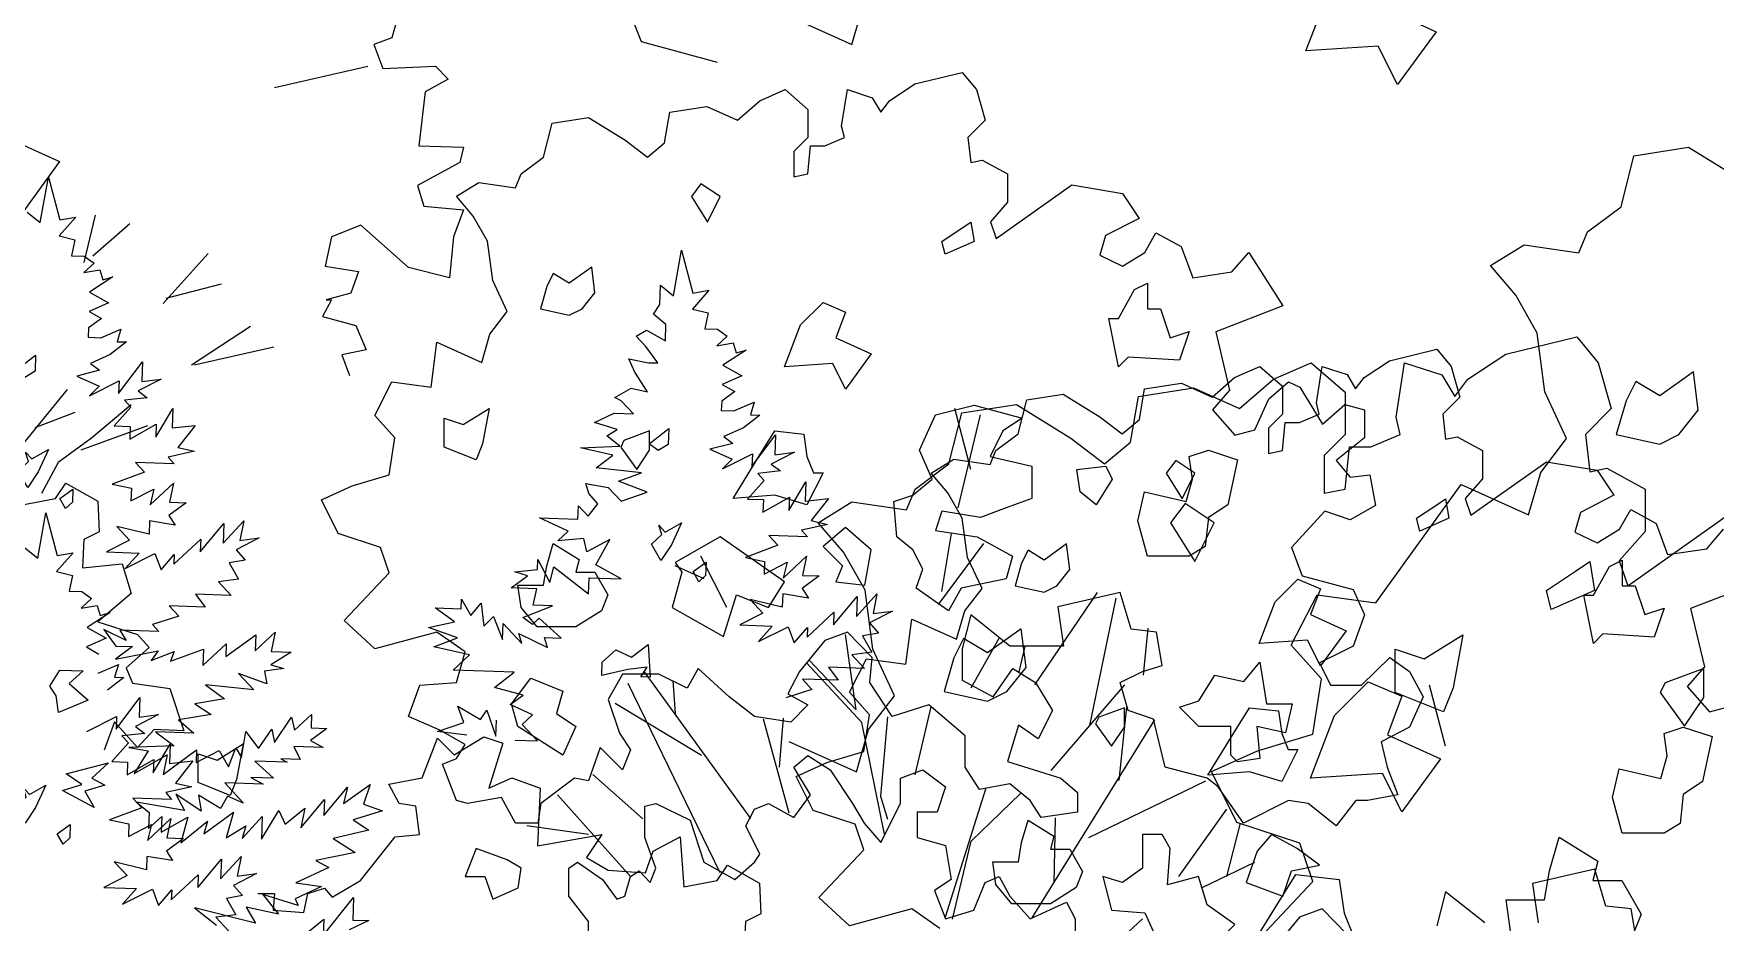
# Model space of a CAD drawing. Header units: inches. Extents: x -11 to 128, y 7 to 56.
# Drawn here: x 37.181 to 37.801, y 22.47 to 22.798 of the extents above; entities that cross this region are included whole.
import ezdxf

# ---------------------------------------------------------------- set-up
doc = ezdxf.new("R2010")
doc.units = ezdxf.units.IN
doc.header["$MEASUREMENT"] = 0
doc.layers.add('CAY', color=94, linetype='Continuous')
doc.layers.add('CAY-3', color=61, linetype='Continuous')
picture_1 = doc.add_image_def('image1.jpg', size_in_pixel=(1680, 1093))

# ---------------------------------------------------------------- blocks, each defined once
blk = doc.blocks.new('A$C76451831')
at = {"layer": 'CAY'}
for p, q in [((1479.9, 1929.8), (1538.3, 1944)), ((1538.3, 1944), (1555.9, 1922.7)), ((1288.9, 1909.2), (1320.1, 1922.7)), ((1320.1, 1922.7), (1347.8, 1898.6)), ((1389.7, 1877.9), (1396.8, 1922.7)), ((1396.8, 1922.7), (1427.4, 1912.7)), ((1448.6, 1909.2), (1479.9, 1929.8)), ((1555.9, 1922.7), (1566.6, 1885)), ((1261.1, 1885), (1288.9, 1909.2)), ((1427.4, 1912.7), (1438, 1895)), ((1438, 1895), (1448.6, 1909.2)), ((1171.5, 1857.3), (1178, 1895)), ((1178, 1895), (1223.4, 1902.1)), ((1223.4, 1902.1), (1261.1, 1885)), ((1347.8, 1898.6), (1347.8, 1863.8)), ((1022.3, 1839.6), (1033, 1881.5)), ((1033, 1881.5), (1077.8, 1888.5)), ((1077.8, 1888.5), (1122.6, 1860.8)), ((1566.6, 1885), (1545.3, 1863.8)), ((1393.2, 1863.8), (1389.7, 1877.9)), ((1122.6, 1860.8), (1150.3, 1839.6)), ((1150.3, 1839.6), (1171.5, 1857.3)), ((1347.8, 1863.8), (1330.7, 1846.6)), ((1347.8, 1818.9), (1351.4, 1853.7)), ((1351.4, 1853.7), (1369, 1853.7)), ((1369, 1853.7), (1393.2, 1863.8)), ((1545.3, 1863.8), (1548.9, 1833.1)), ((994.6, 1818.9), (1022.3, 1839.6)), ((1330.7, 1846.6), (1330.7, 1815.4)), ((1548.9, 1833.1), (1563, 1836)), ((1563, 1836), (1594.3, 1818.9)), ((987.6, 1801.8), (994.6, 1818.9)), ((1330.7, 1815.4), (1347.8, 1818.9)), ((1594.3, 1818.9), (1594.3, 1784.1)), ((915, 1791.2), (942.7, 1808.3)), ((942.7, 1808.3), (987.6, 1801.8)), ((1580.1, 1739.3), (1673.3, 1805.4)), ((935.7, 1767), (915, 1791.2)), ((1594.3, 1784.1), (1573, 1759.9)), ((953.4, 1735.8), (935.7, 1767)), ((1573, 1759.9), (1580.1, 1739.3)), ((959.8, 1687.4), (953.4, 1735.8)), ((977.5, 1649), (959.8, 1687.4)), ((956.3, 1621.3), (977.5, 1649)), ((946.3, 1586.5), (956.3, 1621.3)), ((890.9, 1611.3), (946.3, 1586.5)), ((1943.9, 1358.2), (1957.5, 1323.4)), ((2130.6, 1320.8), (2140.7, 1355.6)), ((2075.2, 1345.6), (2130.6, 1320.8)), ((1957.5, 1323.4), (2020, 1306.3)), ((1732.8, 1302.8), (1656.2, 1285.1)), ((5943, 1269.4), (5949.7, 1306.8)), ((5949.7, 1306.8), (5958.9, 1271.5)), ((5931.9, 1262.1), (5932.4, 1277.9)), ((5932.4, 1277.9), (5943, 1269.4)), ((5972.1, 1273.8), (5958.5, 1258.4)), ((5958.9, 1271.5), (5972.1, 1273.8)), ((5926.6, 1254.1), (5931.9, 1262.1)), ((5958.5, 1258.4), (5971.5, 1255.2)), ((5936.7, 1245.6), (5926.6, 1254.1)), ((5936.3, 1232.4), (5936.7, 1245.6)), ((5971.5, 1255.2), (5968.8, 1242.2)), ((5912.4, 1236), (5920.7, 1241.1)), ((5920.2, 1227.6), (5912.4, 1236)), ((5920.7, 1241.1), (5936.3, 1232.4)), ((5968.8, 1242.2), (5979.2, 1241.8)), ((5987.1, 1236.1), (5978.7, 1228.2)), ((5978.7, 1228.2), (5991.9, 1230.5)), ((5979.2, 1241.8), (5987.1, 1236.1)), ((5991.9, 1230.5), (5994.4, 1222.3)), ((5906.3, 1217.6), (5922.5, 1214.3)), ((5911.3, 1206.6), (5906.3, 1217.6)), ((5930.2, 1214.1), (5920.2, 1227.6)), ((6002.6, 1224.7), (5983.6, 1212.2)), ((5994.4, 1222.3), (6002.6, 1224.7)), ((5921.6, 1190.3), (5911.3, 1206.6)), ((5922.5, 1214.3), (5930.2, 1214.1)), ((5999.1, 1203.5), (5983, 1196.4)), ((5983.6, 1212.2), (5999.1, 1203.5)), ((5894.8, 1185.8), (5908.2, 1193.5)), ((5908.2, 1193.5), (5921.6, 1190.3)), ((5993.3, 1190.6), (5982.6, 1182.8)), ((5983, 1196.4), (5993.3, 1190.6)), ((5900.1, 1182.9), (5894.8, 1185.8)), ((5910.1, 1172.2), (5900.1, 1182.9)), ((5982.6, 1182.8), (5982.3, 1175.1)), ((5982.3, 1175.1), (5992.7, 1174.7)), ((5992.7, 1174.7), (6009.3, 1181.8)), ((6009.3, 1181.8), (6006.2, 1171.5)), ((5878.2, 1165.1), (5894.3, 1172.7)), ((5896.6, 1159.5), (5878.2, 1165.1)), ((5894.3, 1172.7), (5910.1, 1172.2)), ((6000.4, 1160.8), (5984.3, 1153.7)), ((6013.9, 1171.3), (6000.4, 1160.8)), ((6006.2, 1171.5), (6013.9, 1171.3)), ((5888.2, 1154.3), (5896.6, 1159.5)), ((5898.8, 1145.8), (5888.2, 1154.3)), ((5991.8, 1148), (5973, 1143.2)), ((5984.3, 1153.7), (5991.8, 1148)), ((6007.4, 1128.9), (6026.9, 1154.9)), ((6026.9, 1154.9), (6026.3, 1138.6)), ((5866.6, 1144.2), (5898.8, 1145.8)), ((5893.1, 1138.3), (5866.6, 1144.2)), ((5879.6, 1127.9), (5893.1, 1138.3)), ((5973, 1143.2), (5991.3, 1134.9)), ((5983.3, 1127), (6007.8, 1139.3)), ((5991.3, 1134.9), (5983.3, 1127)), ((6007.8, 1139.3), (6007.4, 1128.9)), ((6042.3, 1140.8), (6023.3, 1131)), ((6026.3, 1138.6), (6042.3, 1140.8)), ((5916.6, 1123.9), (5879.6, 1127.9)), ((5897.8, 1116.8), (5916.6, 1123.9)), ((6030.9, 1125.3), (6012.2, 1123.3)), ((6012.2, 1123.3), (6017.4, 1117.6)), ((6023.3, 1131), (6030.9, 1125.3)), ((5435.2, 1102.7), (5443.6, 1115.3)), ((5443.6, 1115.3), (5470, 1100.6)), ((5871, 1115), (5889.4, 1111.7)), ((5873.4, 1106.8), (5871, 1115)), ((5880.8, 1098.4), (5873.4, 1106.8)), ((5889.4, 1111.7), (5899.9, 1100.4)), ((5921.5, 1107.8), (5897.8, 1116.8)), ((5899.9, 1100.4), (5921.5, 1107.8)), ((6017.4, 1117.6), (6003.8, 1102.2)), ((6037.9, 1092.9), (6051.8, 1116.4)), ((6051.8, 1116.4), (6051.3, 1100.6)), ((5407.8, 1097.4), (5435.2, 1102.7)), ((5470, 1100.6), (5471.1, 1075.2)), ((5864.5, 1085.8), (5864.9, 1096.7)), ((5864.9, 1096.7), (5872.8, 1088.2)), ((5872.8, 1088.2), (5880.8, 1098.4)), ((6003.8, 1102.2), (6016.9, 1101.8)), ((6016.5, 1091.4), (6038.3, 1103.8)), ((6016.9, 1101.8), (6016.5, 1091.4)), ((6038.3, 1103.8), (6037.9, 1092.9)), ((6051.3, 1100.6), (6070.4, 1102.6)), ((6070.4, 1102.6), (6056.2, 1084.5)), ((5420.6, 1053.6), (5427.3, 1091)), ((5427.3, 1091), (5436.5, 1055.8)), ((5856.5, 1075.7), (5832.8, 1086.9)), ((5832.8, 1086.9), (5864.5, 1085.8)), ((6069.6, 1081.4), (6048.2, 1076.7)), ((6056.2, 1084.5), (6069.6, 1081.4)), ((5458.4, 1068.9), (5457.3, 1045.7)), ((5471.1, 1075.2), (5458.4, 1068.9)), ((5848, 1067.8), (5856.5, 1075.7)), ((5869.4, 1069.8), (5848, 1067.8)), ((5871.7, 1058.8), (5869.4, 1069.8)), ((5890.7, 1069), (5871.7, 1058.8)), ((5879.1, 1048.1), (5890.7, 1069)), ((6028.7, 1064.2), (6002.1, 1054.3)), ((6053, 1071.1), (6021.3, 1072.2)), ((6021.3, 1072.2), (6028.7, 1064.2)), ((6048.2, 1076.7), (6053, 1071.1)), ((5410, 1062.2), (5420.6, 1053.6)), ((5449.8, 1058.1), (5436.1, 1042.7)), ((5436.5, 1055.8), (5449.8, 1058.1)), ((5831.4, 1044.3), (5831.6, 1052.5)), ((5831.6, 1052.5), (5841.4, 1033.6)), ((6002.1, 1054.3), (6017.8, 1051)), ((6017.8, 1051), (6017.5, 1040.6)), ((6017.5, 1040.6), (6036.4, 1050.3)), ((6033.2, 1037.3), (6052.4, 1055.2)), ((6036.4, 1050.3), (6033.2, 1037.3)), ((6052.4, 1055.2), (6049.1, 1039.5)), ((5436.1, 1042.7), (5449.1, 1039.5)), ((5449.1, 1039.5), (5446.4, 1026.4)), ((5457.3, 1045.7), (5490, 1048.9)), ((5490, 1048.9), (5497.4, 1024.6)), ((5809.5, 1029.2), (5823, 1039.2)), ((5812.7, 1042.3), (5831.4, 1044.3)), ((5823, 1039.2), (5812.7, 1042.3)), ((5841.4, 1033.6), (5844.6, 1046.6)), ((5844.6, 1046.6), (5873.3, 1024.3)), ((5873.3, 1024.3), (5873.7, 1037.4)), ((5873.7, 1037.4), (5900, 1036.5)), ((5900, 1036.5), (5879.1, 1048.1)), ((6062.7, 1039), (6048.8, 1028.6)), ((6049.1, 1039.5), (6062.7, 1039)), ((5446.4, 1026.4), (5456.8, 1026.1)), ((5456.8, 1026.1), (5464.8, 1020.4)), ((5497.4, 1024.6), (5470, 1001.4)), ((5830.8, 1028.5), (5809.5, 1029.2)), ((5827.6, 1015), (5830.8, 1028.5)), ((6032.8, 1024.2), (6032.4, 1013.3)), ((6053.9, 1020.7), (6032.8, 1024.2)), ((6048.8, 1028.6), (6053.9, 1020.7)), ((6093.3, 1005.7), (6110.2, 1024.2)), ((6110.2, 1024.2), (6107, 1008)), ((2228.3, 971.5), (2215.1, 1021.6)), ((2217.8, 939.8), (2236.3, 1016.3)), ((5464.8, 1020.4), (5456.3, 1012.5)), ((5456.3, 1012.5), (5469.5, 1014.7)), ((5480.2, 1008.9), (5461.2, 996.5)), ((5469.5, 1014.7), (5472, 1006.5)), ((5472, 1006.5), (5480.2, 1008.9)), ((5747.3, 1012.8), (5768.6, 1012.1)), ((5763.2, 1001.4), (5747.3, 1012.8)), ((5768.6, 1012.1), (5768.9, 1019.8)), ((5768.9, 1019.8), (5776.6, 1006.4)), ((5776.6, 1006.4), (5785.1, 1016.5)), ((5785.1, 1016.5), (5787.1, 997.8)), ((5819.1, 1004.9), (5843.5, 1014.5)), ((5843.5, 1014.5), (5827.6, 1015)), ((6005.9, 1019.7), (6016.3, 1008.4)), ((6032.4, 1013.3), (6005.9, 1019.7)), ((6052.8, 988.6), (6074.8, 1009.1)), ((6074.5, 998.7), (6093.9, 1022)), ((6074.8, 1009.1), (6074.5, 998.7)), ((6093.9, 1022), (6093.3, 1005.7)), ((6122.9, 1010.1), (6104, 1000.4)), ((6107, 1008), (6122.9, 1010.1)), ((5461.2, 996.5), (5476.8, 987.8)), ((5470, 1001.4), (5502.7, 990.9)), ((5741.8, 996.7), (5763.2, 1001.4)), ((5765.5, 988.2), (5741.8, 996.7)), ((5787.1, 997.8), (5795.1, 1005.7)), ((5795.1, 1005.7), (5802.6, 986.9)), ((5802.6, 986.9), (5803.1, 1000)), ((5803.1, 1000), (5818.4, 983.6)), ((5827.1, 999.2), (5819.1, 1004.9)), ((5832.7, 1004.4), (5827.1, 999.2)), ((5850.7, 987.9), (5832.7, 1004.4)), ((6016.3, 1008.4), (5997.4, 998.7)), ((5997.4, 998.7), (6024.1, 997.7)), ((6024.1, 997.7), (6012.8, 985)), ((6012.8, 985), (6037.3, 997.3)), ((6037.3, 997.3), (6042.2, 983.9)), ((6042.2, 983.9), (6053.1, 996.7)), ((6053.1, 996.7), (6052.8, 988.6)), ((6104, 1000.4), (6111.4, 992)), ((5476.8, 987.8), (5460.6, 980.6)), ((5502.7, 990.9), (5512.2, 980.3)), ((5746.2, 980.7), (5765.5, 988.2)), ((5818.4, 983.6), (5815.9, 991.8)), ((5815.9, 991.8), (5839.5, 980.1)), ((5839.5, 980.1), (5837.1, 988.4)), ((5837.1, 988.4), (5850.7, 987.9)), ((6111.4, 992), (6098.2, 989.7)), ((6098.2, 989.7), (6105.9, 976.3)), ((5460.6, 980.6), (5470.9, 974.8)), ((5512.2, 980.3), (5493.2, 963.4)), ((5775.4, 974.2), (5746.2, 980.7)), ((5761.9, 961.5), (5775.4, 974.2)), ((6105.9, 976.3), (6089.5, 974.1)), ((6089.5, 974.1), (6099.9, 962.9)), ((5470.3, 959), (5486.9, 966.1)), ((5491.5, 955.5), (5478, 945.1)), ((5486.9, 966.1), (5483.8, 955.8)), ((5483.8, 955.8), (5491.5, 955.5)), ((5493.2, 963.4), (5498.5, 950.8)), ((5812.1, 959.8), (5761.9, 961.5)), ((5795.8, 947.2), (5812.1, 959.8)), ((6078.3, 953.2), (6048.9, 954.2)), ((6048.9, 954.2), (6056.8, 945.8)), ((6070.5, 963.9), (6078.3, 953.2)), ((6099.9, 962.9), (6070.5, 963.9)), ((5498.5, 950.8), (5529.1, 946.6)), ((5529.1, 946.6), (5540.7, 911.8)), ((5819.6, 940.9), (5795.8, 947.2)), ((5808.9, 933.2), (5819.6, 940.9)), ((6056.8, 945.8), (6035.2, 938.9)), ((5485, 913.1), (5504.5, 939.2)), ((5504.5, 939.2), (5503.9, 922.9)), ((5770.8, 918.6), (5765.8, 931.9)), ((5765.8, 931.9), (5784.4, 920.9)), ((5784.4, 920.9), (5789.7, 928.8)), ((5789.7, 928.8), (5797.1, 907.3)), ((5827.2, 924.8), (5808.9, 933.2)), ((2204.6, 871.1), (2212.5, 918.7)), ((5460.9, 911.2), (5485.4, 923.5)), ((5483.7, 919.1), (5475.3, 895.9)), ((5502.7, 898.1), (5483.7, 919.1)), ((5485.4, 923.5), (5485, 913.1)), ((5519.9, 925), (5501, 915.3)), ((5501, 915.3), (5508.5, 909.6)), ((5516.4, 912.8), (5502.7, 898.1)), ((5503.9, 922.9), (5519.9, 925)), ((5540.7, 911.8), (5516.4, 912.8)), ((5749.2, 911.2), (5770.8, 918.6)), ((5797.1, 907.3), (5797.6, 920.4)), ((5818.7, 916.9), (5827.2, 924.8)), ((5831.4, 903.4), (5818.7, 916.9)), ((2027.8, 857.9), (2006.6, 900.2)), ((2201.9, 860.6), (2238.9, 910.7)), ((5495.1, 901.9), (5481.4, 886.5)), ((5508.5, 909.6), (5489.8, 907.5)), ((5489.8, 907.5), (5495.1, 901.9)), ((5515.5, 877.1), (5529.5, 900.7)), ((5529.5, 900.7), (5528.9, 884.8)), ((5773.1, 908.1), (5749.2, 911.2)), ((5812.9, 904), (5831.4, 903.4)), ((2009.3, 881.7), (1985.5, 892.2)), ((5481.4, 886.5), (5494.5, 886)), ((5494.1, 875.6), (5515.9, 888)), ((5494.5, 886), (5494.1, 875.6)), ((5515.9, 888), (5515.5, 877.1)), ((5528.9, 884.8), (5548, 886.9)), ((5548, 886.9), (5533.8, 868.8)), ((2281, 794.5), (2332.5, 870.4)), ((2326.2, 761), (2347.8, 865.6)), ((2491.6, 827), (2512.8, 868.3)), ((2512.8, 868.3), (2561.2, 861.8)), ((5547.3, 865.6), (5525.8, 860.9)), ((5525.8, 860.9), (5530.6, 855.3)), ((5533.8, 868.8), (5547.3, 865.6)), ((5506.3, 848.5), (5479.7, 838.5)), ((5498.9, 856.4), (5506.3, 848.5)), ((5530.6, 855.3), (5498.9, 856.4)), ((2134, 774), (2125.3, 835.7)), ((2228.6, 791.9), (2251.7, 832.8)), ((2370.1, 802.5), (2374.1, 840.9)), ((5479.7, 838.5), (5495.4, 835.2)), ((5495.4, 835.2), (5495.1, 824.8)), ((5495.1, 824.8), (5514, 834.6)), ((5510.8, 821.5), (5530, 839.5)), ((5514, 834.6), (5510.8, 821.5)), ((5530, 839.5), (5526.8, 823.7)), ((2268, 805.1), (2272.9, 825.9)), ((2516.4, 799.3), (2491.6, 827)), ((5540.3, 823.2), (5526.4, 812.8)), ((5526.8, 823.7), (5540.3, 823.2)), ((2047.7, 684.5), (1960.2, 805.1)), ((2138.7, 763.4), (2093.5, 812.2)), ((2095.8, 814.5), (2134, 774)), ((5510, 797.5), (5483.5, 803.9)), ((5483.5, 803.9), (5494, 792.7)), ((5510.4, 808.4), (5510, 797.5)), ((5531.5, 805), (5510.4, 808.4)), ((5526.4, 812.8), (5531.5, 805)), ((5552.1, 782.9), (5571.5, 806.3)), ((5570.9, 790), (5587.9, 808.4)), ((5571.5, 806.3), (5570.9, 790)), ((5587.9, 808.4), (5584.6, 792.2)), ((2022.3, 639.8), (1946.8, 795.6)), ((1985.8, 770.9), (1983.8, 797.9)), ((2294.3, 724.1), (2354.9, 794.5)), ((2509.3, 753.8), (2516.4, 799.3)), ((5494, 792.7), (5475, 782.9)), ((5530.4, 772.8), (5552.4, 793.3)), ((5552.4, 793.3), (5552.1, 782.9)), ((5600.5, 794.4), (5581.6, 784.6)), ((5584.6, 792.2), (5600.5, 794.4)), ((2007, 736.3), (1936.2, 779.1)), ((2182.7, 720.5), (2195.7, 776.4)), ((2350.1, 715.8), (2356.4, 776.4)), ((5475, 782.9), (5501.7, 782)), ((5501.7, 782), (5490.4, 769.2)), ((5490.4, 769.2), (5514.9, 781.5)), ((5514.9, 781.5), (5519.8, 768.2)), ((5519.8, 768.2), (5530.7, 781)), ((5530.7, 781), (5530.4, 772.8)), ((5589, 776.2), (5575.8, 773.9)), ((5575.8, 773.9), (5583.5, 760.5)), ((5581.6, 784.6), (5589, 776.2)), ((2079.1, 689), (2057.9, 766.3)), ((2071.1, 726.8), (2074.5, 766.9)), ((2157.5, 671.8), (2138.7, 763.4)), ((2159.9, 768.1), (2154, 702.8)), ((2278.7, 602.9), (2379.6, 765.8)), ((5583.5, 760.5), (5567.1, 758.4)), ((2463.9, 740.3), (2509.3, 753.8)), ((5567.1, 758.4), (5577.6, 747.1)), ((2426.2, 723.2), (2463.9, 740.3)), ((1958.8, 684.4), (1917.8, 720.8)), ((2446.8, 681.3), (2426.2, 723.2)), ((2207.6, 603.7), (2240.9, 709.9)), ((2228.7, 665.9), (2269.2, 705.2)), ((2325.4, 669), (2421.3, 715.4)), ((1948.8, 636.8), (1888.7, 704)), ((2154, 702.8), (2159.9, 684)), ((2399.3, 636.8), (2438.6, 692.2)), ((1914.2, 671.4), (1863.5, 678.5)), ((2296.7, 631.7), (2297.9, 685.1)), ((2438.6, 636.8), (2450, 680.8)), ((2498.7, 664.2), (2446.8, 681.3)), ((2213.4, 601.8), (2228.7, 665.9)), ((2509.3, 632.9), (2498.7, 664.2)), ((2417.8, 627.7), (2461.8, 648.6)), ((2334.4, 569.5), (2369.4, 602.2))]:
    blk.add_line(p, q, dxfattribs=at)
for points in [[(1240.2, 1791.1), (1216.4, 1806.9), (1204.5, 1791.1), (1224.3, 1759.4)], [(1537.1, 1751.5), (1548.9, 1759.4), (1552.9, 1735.6), (1517.3, 1719.8), (1513.3, 1735.6)], [(1085.8, 1672.3), (1081.8, 1704), (1054.1, 1684.2), (1034.3, 1696), (1026.4, 1680.2), (1018.5, 1652.5), (1054.1, 1644.6), (1069.9, 1652.5)], [(1339.1, 1632.7), (1366.8, 1660.4), (1394.5, 1648.5), (1382.7, 1616.8), (1426.2, 1597), (1394.5, 1553.5), (1378.7, 1585.2), (1319.3, 1581.2)], [(1287.7, 1470.3), (1307.5, 1502), (1343.1, 1498), (1347, 1470.3), (1355, 1450.5), (1366.8, 1450.5), (1347, 1410.9), (1307.5, 1422.8), (1256, 1418.8)], [(5351.5, 1415.3), (5379.2, 1443), (5406.9, 1431.1), (5395, 1399.4), (5438.6, 1379.6), (5406.9, 1336.1), (5391, 1367.8), (5331.7, 1363.8)], [(2523.5, 1367), (2551.2, 1394.7), (2578.9, 1382.8), (2567, 1351.1), (2610.6, 1331.3), (2578.9, 1287.8), (2563.1, 1319.5), (2503.7, 1315.5)], [(1914.2, 715.4), (1902.8, 717.8), (1874.9, 696.9), (1872.6, 680.8), (1854.1, 680.8), (1842.7, 701.7), (1814.8, 696.9), (1805.7, 699.3), (1794.3, 729.2), (1805.7, 733.9), (1812.8, 745.3), (1792, 757.1), (1766.4, 768.5), (1775.5, 794.1), (1805.7, 796.4), (1812.8, 821.6), (1789.6, 837.7), (1738.5, 824), (1713.4, 847.2), (1750.3, 886.5), (1743.2, 907.3), (1708.6, 918.7), (1694.9, 946.6), (1720, 958), (1750.3, 967.1), (1755, 997.4), (1738.5, 1015.9), (1752.7, 1043.4), (1784.9, 1039.1), (1789.6, 1076), (1826.6, 1059.5), (1833.2, 1082.7), (1847.4, 1101.2), (1835.6, 1126.7), (1831.3, 1159), (1819.5, 1179.8), (1805.7, 1196), (1824.2, 1207.4), (1854.1, 1203), (1858.8, 1214.4), (1877.3, 1228.2), (1884.3, 1256.1), (1914.2, 1260.8), (1944.1, 1242.4), (1962.6, 1228.2), (1976.7, 1240), (1981, 1265.2), (2011.3, 1269.9), (2036.5, 1258.5), (2054.9, 1274.6), (2075.8, 1283.7), (2094.3, 1267.5), (2094.3, 1244.3), (2082.9, 1232.9), (2082.9, 1212.1), (2094.3, 1214.4), (2096.6, 1237.6), (2108.4, 1237.6), (2124.5, 1244.3), (2122.2, 1253.8), (2126.9, 1283.7), (2147.3, 1277), (2154.4, 1265.2), (2161.5, 1274.6), (2182.3, 1288.4), (2221.2, 1297.8), (2233, 1283.7), (2240.1, 1258.5), (2225.9, 1244.3), (2228.3, 1223.9), (2237.7, 1225.8), (2258.6, 1214.4), (2258.6, 1191.2), (2244.4, 1175.1), (2249.1, 1161.4), (2311.2, 1205.4), (2352.9, 1198.3), (2366.7, 1177.9), (2339.1, 1163.7), (2334.4, 1147.6), (2352.9, 1138.5), (2371.4, 1149.9), (2380.4, 1166.1), (2401.2, 1154.7), (2410.7, 1129.1), (2442.9, 1133.8), (2456.7, 1149.9), (2484.6, 1105.9), (2429.6, 1084.7), (2441, 1036.7), (2426.8, 1020.6), (2445.3, 999.7), (2461.8, 1004.1), (2473.2, 1029.6), (2489.3, 1043.4), (2498.7, 1039.1), (2517.2, 1008.8), (2535.7, 1024.9), (2551.8, 1020.6), (2551.8, 997.4), (2528.6, 978.9), (2540, 965.1), (2556.1, 967.1), (2560.8, 941.9), (2540, 930.1), (2519.2, 937.2), (2491.7, 907.3), (2500.7, 884.1), (2542.4, 872.7), (2551.8, 851.9), (2542.4, 826.3), (2533.3, 821.6), (2514.8, 812.5), (2523.9, 794.1), (2549.4, 794.1), (2572.6, 816.9), (2588.7, 805.5), (2600.1, 784.6), (2588.7, 759.5), (2565.6, 747.7), (2570.3, 726.8), (2579.3, 704), (2554.2, 699.3), (2544.7, 699.3), (2528.6, 678.5), (2505.4, 696.9), (2489.3, 699.3), (2452.3, 680.8), (2431.5, 710.7), (2422.5, 717.8), (2387.9, 726.8), (2378.5, 766.1), (2357.6, 773.2), (2350.9, 796.4), (2369.4, 805.5), (2385.5, 810.2), (2380.8, 837.7), (2360, 840.1), (2350.9, 870.4), (2299.8, 858.6), (2304.6, 826.3), (2260.5, 826.3), (2228.3, 851.9), (2221.2, 824), (2221.2, 798.4), (2246.8, 784.6), (2262.9, 807.8), (2281.4, 796.4), (2295.5, 773.2), (2283.7, 750), (2267.6, 761.4), (2258.6, 731.5), (2302.2, 717.8), (2316, 706), (2316, 689.9), (2286.1, 685.5), (2277, 699.3), (2260.5, 713.1), (2235.4, 708.3), (2223.6, 726.8), (2223.6, 752.4), (2193.7, 777.9), (2163.8, 768.5), (2145.4, 796.4), (2147.3, 816.9), (2126.9, 837.7), (2108.4, 831), (2087.6, 805.5), (2078.1, 787), (2094.3, 777.9), (2080.5, 763.8), (2050.6, 768.5), (2029.8, 784.6), (2004.2, 807.8), (1995.2, 791.7), (1972, 803.1), (1942.1, 803.1), (1930.3, 782.3), (1939.8, 754.7), (1948.8, 741), (1942.1, 724.5), (1930.3, 736.3), (1923.7, 742.9)], [(2022.5, 1195.9), (2006.6, 1206.4), (1998.7, 1195.9), (2011.9, 1174.8)], [(2220.4, 1169.5), (2228.3, 1174.8), (2231, 1158.9), (2207.2, 1148.4), (2204.6, 1158.9)], [(5922.9, 1147.7), (5939.2, 1160.3), (5938.7, 1147.1), (5930.4, 1142)], [(1919.5, 1116.7), (1916.9, 1137.8), (1898.4, 1124.6), (1885.2, 1132.5), (1880, 1122), (1874.7, 1103.5), (1898.4, 1098.2), (1909, 1103.5)], [(2362.9, 1119.3), (2373.5, 1124.6), (2373.5, 1103.5), (2384.1, 1103.5), (2392, 1079.7), (2407.8, 1085), (2399.9, 1061.2), (2357.7, 1063.9), (2349.7, 1055.9), (2341.8, 1095.6), (2349.7, 1095.6)], [(2088.5, 1090.3), (2106.9, 1108.8), (2125.4, 1100.8), (2117.5, 1079.7), (2146.5, 1066.5), (2125.4, 1037.5), (2114.9, 1058.6), (2075.3, 1055.9)], [(5925, 1065.1), (5933.4, 1073), (5931, 1080.8), (5936.2, 1075.1), (5949.6, 1082.8), (5941.3, 1064.5), (5932.7, 1051.7)], [(1443.6, 1052.7), (1459.9, 1065.3), (1459.5, 1052.2), (1451.1, 1047)], [(2209.9, 855.3), (2183.5, 873.8), (2188.8, 889.6), (2180.8, 905.5), (2167.6, 916), (2165, 945.1), (2180.8, 950.3), (2196.7, 963.5), (2186.1, 987.3), (2199.3, 1016.3), (2231, 1024.3), (2270.6, 1013.7), (2254.7, 1003.1), (2244.2, 982), (2278.5, 974.1), (2278.5, 947.7), (2257.4, 939.8), (2236.3, 931.9), (2204.6, 937.1), (2199.3, 921.3), (2233.6, 916), (2262.7, 900.2), (2257.4, 881.7), (2220.4, 873.8)], [(1795.5, 989.9), (1795.5, 1013.7), (1811.3, 1008.4), (1832.5, 1021.6), (1827.2, 992.6), (1821.9, 979.4)], [(1943.3, 995.2), (1940.7, 989.9), (1953.9, 971.5), (1964.4, 987.3), (1964.4, 1003.1)], [(2054.1, 982), (2067.3, 1003.1), (2091.1, 1000.5), (2093.7, 982), (2099, 968.8), (2106.9, 968.8), (2093.7, 942.4), (2067.3, 950.3), (2033, 947.7)], [(1445.7, 970.1), (1454.1, 978), (1451.7, 985.8), (1456.9, 980.2), (1470.4, 987.9), (1462, 969.6), (1453.4, 956.7)], [(2365.6, 929.2), (2370.9, 953), (2405.2, 945.1), (2410.4, 963.5), (2407.8, 982), (2423.6, 987.3), (2447.4, 979.4), (2439.5, 942.4), (2423.6, 931.9), (2421, 908.1), (2407.8, 900.2), (2373.5, 900.2)], [(5923.9, 955.9), (5916.2, 956.2), (5921.4, 964.1), (5905.5, 962), (5884.1, 957.3), (5884.4, 968.1), (5895.7, 978.2), (5908.6, 972.3), (5922.1, 982.7)], [(2318.1, 953), (2315.4, 971.5), (2339.2, 974.1), (2344.5, 963.5), (2331.3, 942.4)], [(2062.1, 857.9), (2075.3, 879), (2022.5, 916), (1985.5, 894.9), (1990.8, 887), (1982.9, 857.9), (2025.1, 834.2), (2035.7, 868.5)], [(2141.2, 876.4), (2146.5, 905.5), (2125.4, 923.9), (2106.9, 908.1), (2122.8, 892.2), (2117.5, 879)], [(1903.7, 887), (1919.5, 887), (1930.1, 868.5), (1924.8, 855.3), (1903.7, 842.1), (1872, 842.1), (1858.8, 857.9), (1856.2, 876.4), (1877.3, 876.4), (1880, 892.2), (1885.2, 910.7), (1906.4, 897.5)], [(5552.4, 869.2), (5552.4, 892.9), (5568.2, 887.7), (5589.3, 900.9), (5584, 871.8), (5578.8, 858.6)], [(5402.6, 849.4), (5411, 857.2), (5408.6, 865), (5413.8, 859.4), (5427.2, 867.1), (5418.9, 848.8), (5410.3, 835.9)], [(2577.1, 788.1), (2577.1, 823.8), (2600.8, 815.8), (2632.5, 835.6), (2624.6, 792.1), (2616.7, 772.3)], [(1476.9, 785.4), (1471.7, 793.3), (1479.9, 806.6), (1498.9, 806), (1487.6, 795.5), (1503, 781.8), (1478.7, 771.8)], [(2415.7, 781.4), (2428.9, 802.5), (2452.7, 797.2), (2465.9, 813), (2471.2, 778.7), (2492.3, 778.7), (2487, 755), (2463.2, 760.2), (2465.9, 733.8), (2447.4, 731.2), (2442.1, 736.5), (2442.1, 760.2), (2415.7, 760.2), (2399.9, 776.1)], [(1856.2, 760.2), (1850.9, 778.7), (1866.8, 799.8), (1893.2, 789.3), (1887.9, 770.8), (1903.7, 760.2), (1893.2, 736.5)], [(1485.1, 721.2), (1519.8, 730.4), (1506.2, 717.8), (1516.9, 712), (1500.4, 707.1), (1508.1, 693.7), (1481.9, 707.7), (1497.9, 712.6)], [(2392.2, 660), (2385.5, 671.4), (2369.4, 671.4), (2369.4, 643.8), (2352.9, 632), (2336.8, 636.8), (2343.9, 609.2), (2371.4, 606.9), (2380.8, 586), (2362.3, 574.6), (2362.3, 553.8), (2371.4, 544.4), (2394.6, 533), (2406.4, 551.4), (2399.3, 576.6), (2431.5, 583.7), (2445.3, 597.4), (2422.5, 613.6), (2415.4, 636.8), (2389.8, 630.1)], [(2475.5, 671.4), (2463.7, 657.6), (2454.7, 632), (2484.6, 620.6), (2491.7, 641.5), (2514.8, 646.2), (2496.4, 660)]]:
    blk.add_lwpolyline(points, close=True, dxfattribs=at)
for points in [[(5720, 1510.8), (5711.5, 1481.3), (5696.8, 1476), (5704.1, 1456), (5747.4, 1458.1), (5757.9, 1447.5), (5738.9, 1437), (5733.7, 1392.7), (5770.6, 1391.6), (5767.4, 1379), (5732.6, 1360), (5737.9, 1343.1), (5770.6, 1340), (5762.2, 1317.8), (5759, 1284.1), (5725.2, 1292.5), (5686.2, 1327.3), (5662, 1317.8), (5656.7, 1293.6), (5684.1, 1289.3), (5677.8, 1271.4), (5657.7, 1266.1), (5662, 1266.1), (5654.6, 1252.4), (5682, 1245), (5690.4, 1225), (5670.4, 1220.8), (5676.7, 1203.9)], [(5467.9, 1335.7), (5458.4, 1296.7)], [(5496.4, 1328.4), (5465.8, 1302)], [(5560.7, 1304.1), (5523.8, 1263)], [(5571.3, 1278.8), (5525.9, 1267.2)], [(5595.5, 1244), (5547, 1212.3)], [(5614.5, 1227.1), (5549.1, 1212.3)], [(1453.1, 1182.9), (1463.7, 1174.4), (1470.5, 1211.8), (1479.7, 1176.6), (1492.9, 1178.8), (1479.2, 1163.4), (1492.2, 1160.3), (1489.5, 1147.2), (1499.9, 1146.8), (1507.9, 1141.1), (1499.4, 1133.3), (1512.7, 1135.5), (1515.1, 1127.3), (1523.3, 1129.7), (1504.3, 1117.2), (1519.9, 1108.5), (1503.8, 1101.4), (1514, 1095.6), (1503.3, 1087.8), (1503, 1080.1), (1513.4, 1079.7), (1530, 1086.9), (1526.9, 1076.5), (1534.6, 1076.3), (1521.1, 1065.9), (1505, 1058.7), (1512.5, 1053), (1493.8, 1048.2), (1512, 1039.9), (1504.1, 1032), (1528.5, 1044.3), (1528.1, 1033.9), (1547.6, 1060), (1547.1, 1043.7), (1563, 1045.8), (1544.1, 1036.1), (1551.6, 1030.3), (1532.9, 1028.3), (1538.2, 1022.7), (1524.5, 1007.3), (1537.6, 1006.8), (1537.3, 996.4), (1559, 1008.8), (1558.6, 997.9), (1572.6, 1021.5), (1572, 1005.6), (1591.1, 1007.7), (1576.9, 989.6), (1590.4, 986.4), (1568.9, 981.7), (1573.7, 976.1), (1542, 977.2), (1549.5, 969.2), (1522.8, 959.3), (1538.6, 956), (1538.2, 945.6), (1557.1, 955.4), (1554, 942.3), (1573.2, 960.2), (1569.9, 944.5), (1583.5, 944), (1569.5, 933.6), (1574.7, 925.7), (1553.5, 929.2), (1553.1, 918.3), (1526.6, 924.7), (1537.1, 913.4), (1518.2, 903.7), (1544.9, 902.7), (1533.5, 890), (1558, 902.3), (1563, 889), (1573.8, 901.7), (1573.5, 893.6), (1595.6, 914.1), (1595.2, 903.7), (1614.6, 927.1), (1614, 910.8), (1631, 929.2), (1627.7, 913), (1643.6, 915.2), (1624.7, 905.4), (1632.1, 897), (1618.9, 894.7), (1626.6, 881.3), (1610.2, 879.2), (1620.7, 867.9), (1591.3, 868.9), (1599.1, 858.2), (1569.6, 859.3), (1577.5, 850.8), (1556, 843.9), (1561.2, 838.3), (1529.1, 839.4), (1534.2, 831), (1515.9, 839.8), (1525.9, 826.3), (1539.5, 825.9), (1525.5, 815.5), (1560.6, 822.4), (1554.9, 814.4), (1573.8, 821.9), (1570.8, 813.9), (1597.8, 823.8), (1597.4, 810.2), (1616.6, 828.2), (1616.2, 817.7), (1640.9, 835.5), (1640.4, 822.3), (1656.8, 837.6), (1653.5, 821.9), (1669.8, 821.3), (1653.1, 811), (1663.9, 807.9), (1648, 805.8), (1649.9, 795.3), (1626.6, 803.8), (1639.3, 790.2), (1599.5, 794.3), (1615, 782.9), (1590.8, 778.7), (1604.1, 770.1), (1577.2, 765.6), (1590, 754.7), (1558.3, 755.8), (1573.8, 744.4), (1536.6, 743), (1552.3, 740.2), (1540.8, 721.6), (1568.1, 736.9), (1564.8, 720.7), (1592.2, 741.1), (1591.9, 730.6), (1610.8, 740.4), (1618.5, 727), (1624.5, 742.7), (1629.2, 734.8), (1632.6, 756), (1643, 742), (1654, 757.9), (1656.3, 747), (1670.2, 767.8), (1672.6, 757.3), (1686.6, 770), (1686.2, 759.1), (1699.3, 758.6), (1685.9, 748.7), (1696.1, 742.9), (1672.1, 743.7), (1677.2, 733.1), (1661.3, 733.7), (1666.6, 730.8), (1639.9, 731.7), (1655.3, 717.6), (1636.8, 718.2), (1647, 712.9), (1615.3, 714), (1630.6, 697.1), (1617.6, 703), (1611.9, 692.8), (1593.7, 703.8), (1595.9, 690.6), (1575.1, 704.5), (1582.3, 691.1), (1542.7, 697.9), (1553.3, 689.4), (1552.8, 676.3), (1563.6, 686.3), (1563.1, 673.2), (1584.9, 685.6), (1579.1, 664.5), (1601.1, 682.3), (1598, 672), (1622.6, 689.7), (1616.4, 668.6), (1632.6, 678.5), (1629.6, 668.1), (1646.1, 686.1), (1645.4, 667.6), (1659.8, 691.1), (1664.9, 680), (1681.2, 693.1), (1677.9, 676.9), (1697.3, 700.2), (1696.8, 687.1), (1716.2, 710.4), (1713, 696.9), (1734.9, 712.5), (1729.3, 696.4), (1745, 690.8), (1720.7, 683.5), (1733.6, 674.9), (1704.3, 668.2), (1722.5, 656.7), (1690.1, 650.1), (1700.8, 644.3), (1673.6, 631.7), (1694.8, 628.7), (1673.2, 618.6), (1675.7, 613), (1646.5, 622.2), (1659.6, 605.9), (1633, 611.8), (1640.7, 598.4), (1590.4, 611), (1608.5, 596.8)], [(1671.9, 581.4), (1696.6, 601.9), (1696.1, 588.3), (1721.2, 619.6), (1720.6, 601), (1733.7, 600.6), (1717.6, 593)], [(5444.7, 1192.3), (5399.3, 1136.4)], [(5497.4, 1179.7), (5464.7, 1152.2), (5437.3, 1132.2), (5423.6, 1106.9)], [(5451, 1173.3), (5418.3, 1160.7)], [(5456.3, 1142.7), (5511.1, 1162.8)], [(5963.8, 1034.3), (5959.1, 1042.6), (5969.8, 1050.4), (5969.4, 1039.5), (5963.8, 1034.3)], [(1484.5, 939.3), (1479.8, 947.6), (1490.5, 955.4), (1490.1, 944.5), (1484.5, 939.3)], [(5441.4, 818.5), (5436.7, 826.9), (5447.4, 834.6), (5447, 823.8), (5441.4, 818.5)], [(1914.2, 586), (1914.2, 599.8), (1898.1, 620.6), (1898.1, 643.8), (1905.2, 648.6), (1925.6, 634.4), (1937.4, 618.3), (1944.1, 620.6), (1948.8, 636.8), (1955.9, 641.5), (1964.9, 632), (1969.6, 643.8), (1960.6, 669), (1960.6, 694.6), (1969.6, 696.9), (1997.6, 683.2), (2009, 648.6), (2034.5, 634.4), (2050.6, 648.6), (2054.9, 655.2), (2043.5, 678.5), (2050.6, 692.2), (2062, 696.9), (2082.9, 685.5), (2096.6, 704), (2082.9, 726.8), (2094.3, 736.3), (2112.7, 724.5), (2131.2, 696.9), (2140.6, 680.8), (2154.4, 664.7), (2170.5, 696.9), (2170.5, 717.8), (2189, 724.5), (2207.5, 710.7), (2200.8, 689.9), (2184.3, 689.9), (2184.3, 669), (2207.5, 662.3), (2212.2, 634.4), (2198.4, 625.4), (2207.5, 602.2), (2230.7, 609.2), (2240.1, 632), (2251.5, 636.8), (2260.5, 620.6), (2277, 602.2), (2306.9, 615.9), (2314, 602.2), (2314, 590.8)]]:
    blk.add_lwpolyline(points, dxfattribs=at)
at = {"layer": 'CAY-3'}
for p, q in [((2773.2, 1229.3), (2818.1, 1236.4)), ((2818.1, 1236.4), (2862.9, 1208.6)), ((2762.6, 1187.4), (2773.2, 1229.3)), ((2734.9, 1166.8), (2762.6, 1187.4)), ((2727.8, 1149.6), (2734.9, 1166.8)), ((2655.3, 1139), (2683, 1156.1)), ((2683, 1156.1), (2727.8, 1149.6)), ((2676, 1114.8), (2655.3, 1139)), ((2693.6, 1083.6), (2676, 1114.8)), ((2700.1, 1035.2), (2693.6, 1083.6)), ((2717.8, 996.9), (2700.1, 1035.2)), ((2696.6, 969.1), (2717.8, 996.9)), ((2686.6, 934.3), (2696.6, 969.1)), ((2561.2, 861.8), (2631.1, 959.1)), ((2631.1, 959.1), (2686.6, 934.3)), ((6577.4, 899), (6564.2, 949.2)), ((2453.9, 573.9), (2509.3, 632.9))]:
    blk.add_line(p, q, dxfattribs=at)
for points in [[(6161.9, 749.1), (6138.7, 765.3), (6087.6, 751.5), (6062.4, 774.7), (6099.4, 814), (6092.3, 834.9), (6057.7, 846.3), (6043.9, 874.2), (6069.1, 885.6), (6099.4, 894.6), (6104.1, 924.9), (6087.6, 943.4), (6101.7, 970.9), (6134, 966.6), (6138.7, 1003.6), (6175.6, 987), (6182.3, 1010.2), (6196.5, 1028.7), (6184.7, 1054.3), (6180.3, 1086.5), (6168.5, 1107.4), (6154.8, 1123.5), (6173.3, 1134.9), (6203.1, 1130.6), (6207.9, 1142), (6226.3, 1155.7), (6233.4, 1183.7), (6263.3, 1188.4), (6293.2, 1169.9), (6311.6, 1155.7), (6325.8, 1167.5), (6330.1, 1192.7), (6360.4, 1197.4), (6385.5, 1186), (6404, 1202.1), (6424.8, 1211.2), (6443.3, 1195.1), (6443.3, 1171.9), (6431.9, 1160.5), (6431.9, 1139.6), (6443.3, 1142), (6445.7, 1165.2), (6457.5, 1165.2), (6473.6, 1171.9), (6471.2, 1181.3), (6475.9, 1211.2), (6496.4, 1204.5), (6503.5, 1192.7), (6510.5, 1202.1), (6531.4, 1215.9), (6570.3, 1225.3), (6582.1, 1211.2), (6589.1, 1186), (6575, 1171.9), (6577.4, 1151.4), (6586.8, 1153.4), (6607.6, 1142), (6607.6, 1118.8), (6593.5, 1102.7), (6598.2, 1088.9), (6660.3, 1132.9), (6702, 1125.9), (6715.7, 1105.4), (6688.2, 1091.2), (6683.5, 1075.1), (6702, 1066.1), (6720.4, 1077.5), (6729.5, 1093.6), (6750.3, 1082.2), (6759.7, 1056.6), (6792, 1061.4), (6805.7, 1077.5)], [(6833.6, 1033.4), (6778.6, 1012.2), (6790, 964.2), (6775.9, 948.1), (6794.3, 927.3), (6810.8, 931.6)], [(6734.6, 737.7), (6729.9, 765.3), (6709, 767.6), (6700, 797.9), (6648.9, 786.1), (6653.6, 753.8)], [(6609.6, 753.8), (6577.4, 779.4), (6570.3, 751.5)], [(6496.4, 744.4), (6475.9, 765.3), (6457.5, 758.6), (6436.6, 733)], [(5601.5, 778.1), (5615.2, 778.1), (5614.1, 764.4), (5639.4, 762.3), (5642.6, 778.1), (5656.3, 782.3), (5662.6, 774.9), (5685.8, 788.7), (5714.3, 824.5), (5734.4, 826.6), (5731.2, 849.8), (5717.5, 851.9), (5709, 867.8), (5736.5, 873), (5749.1, 905.7), (5762.8, 892), (5787.1, 906.8), (5802.9, 901.5), (5791.3, 864.6), (5810.3, 873), (5833.5, 864.6), (5831.4, 817.1), (5884.1, 826.6), (5871.5, 807.6), (5889.4, 797.1), (5920, 795), (5926.3, 812.9), (5948.5, 824.5), (5951.6, 783.4), (5979, 788.7), (5987.5, 801.3), (6013.8, 786.5), (6014.9, 761.2), (6002.2, 754.9), (6001.2, 731.7)]]:
    blk.add_lwpolyline(points, dxfattribs=at)
for points in [[(6371.5, 1123.4), (6355.7, 1134), (6347.8, 1123.4), (6361, 1102.3)], [(6569.5, 1097), (6577.4, 1102.3), (6580, 1086.5), (6556.3, 1075.9), (6553.6, 1086.5)], [(6268.6, 1044.2), (6266, 1065.3), (6247.5, 1052.1), (6234.3, 1060.1), (6229, 1049.5), (6223.7, 1031), (6247.5, 1025.7), (6258, 1031)], [(2826, 1020.1), (2822.1, 1051.8), (2794.4, 1032), (2774.6, 1043.9), (2766.7, 1028), (2758.7, 1000.3), (2794.4, 992.4), (2810.2, 1000.3)], [(6712, 1046.9), (6722.6, 1052.1), (6722.6, 1031), (6733.1, 1031), (6741, 1007.2), (6756.9, 1012.5), (6748.9, 988.8), (6706.7, 991.4), (6698.8, 983.5), (6690.9, 1023.1), (6698.8, 1023.1)], [(6437.5, 1017.8), (6456, 1036.3), (6474.5, 1028.4), (6466.5, 1007.2), (6495.6, 994), (6474.5, 965), (6463.9, 986.1), (6424.3, 983.5)], [(6292.4, 922.8), (6289.7, 917.5), (6302.9, 899), (6313.5, 914.8), (6313.5, 930.7)], [(6403.2, 909.6), (6416.4, 930.7), (6440.2, 928), (6442.8, 909.6), (6448.1, 896.4), (6456, 896.4), (6442.8, 870), (6416.4, 877.9), (6382.1, 875.2)], [(6714.6, 856.8), (6719.9, 880.5), (6754.2, 872.6), (6759.5, 891.1), (6756.9, 909.6), (6772.7, 914.8), (6796.5, 906.9), (6788.5, 870), (6772.7, 859.4), (6770.1, 835.6), (6756.9, 827.7), (6722.6, 827.7)], [(6252.8, 814.5), (6268.6, 814.5), (6279.2, 796), (6273.9, 782.8), (6252.8, 769.6), (6221.1, 769.6), (6207.9, 785.5), (6205.3, 803.9), (6226.4, 803.9), (6229, 819.8), (6234.3, 838.3), (6255.4, 825.1)], [(2798.8, 796), (2794.8, 788.1), (2814.6, 760.4), (2830.5, 784.1), (2830.5, 807.9)], [(2739.4, 633.6), (2763.2, 633.6), (2779, 605.9), (2771.1, 586.1), (2739.4, 566.3), (2691.9, 566.3), (2672.1, 590.1), (2668.1, 617.8), (2699.8, 617.8), (2703.8, 641.6), (2711.7, 669.3), (2743.4, 649.5)], [(1847.4, 650.5), (1821.8, 660), (1812.8, 636.8), (1828.9, 636.8), (1835.6, 618.3), (1856.4, 627.7), (1858.8, 643.8)]]:
    blk.add_lwpolyline(points, close=True, dxfattribs=at)

msp = doc.modelspace()

# ---------------------------------------------------------------- block references
at = {"layer": 'CAY', "xscale": 0.0004489089019145984, "yscale": 0.0004489089019145984, "zscale": 0.0004489089019145984}
for p in [(36.52619, 22.20094), (34.74897, 22.13133), (37.05949, 21.8133)]:
    msp.add_blockref('A$C76451831', p, dxfattribs=at)

# ---------------------------------------------------------------- pictures from other files: only their frames are drawn
image = msp.add_image(picture_1, insert=(12.49661, 7.37723), size_in_units=(74.4025, 48.40591))
image.dxf.flags = 6

doc.saveas('drawing.dxf')
